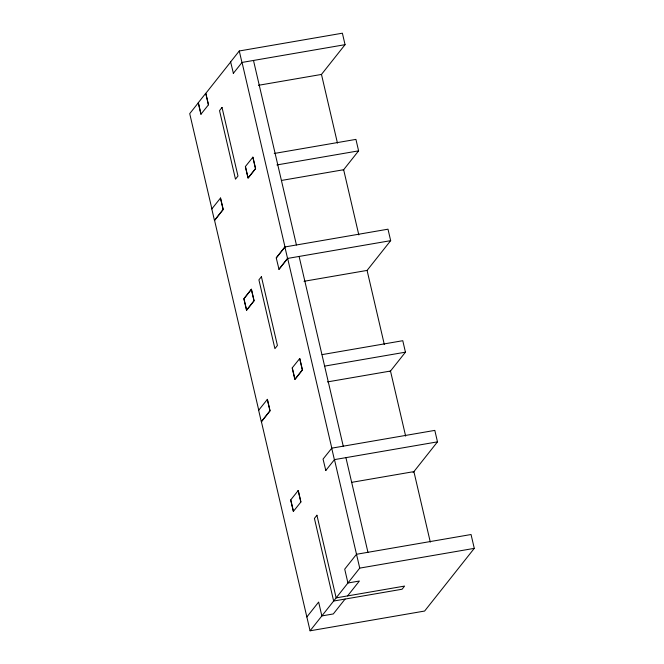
<?xml version="1.0" encoding="UTF-8"?>
<svg xmlns="http://www.w3.org/2000/svg" width="664" height="664" viewBox="0 0 664 664"><rect width="100%" height="100%" fill="white"/><g stroke="black" fill="none" stroke-linecap="round" stroke-linejoin="round"><path stroke-width="1" d="M321.334 74.609L345.056 44.671L342.383 33.2L239.281 50.979L230.624 61.901L233.396 73.355M230.732 61.885L205.832 93.317L208.496 104.787L200.918 114.241L198.254 102.771L205.724 93.334L208.396 104.804M233.296 73.372L242.053 62.433L284.989 246.95L276.34 257.864M343.213 170.274L358.601 150.852L355.929 139.39L274.257 153.467M366.943 270.597L390.664 240.658L387.992 229.188L284.881 246.966L276.232 257.889L279.004 269.335L287.661 258.421L331.809 448.15L323.053 459.09L325.825 470.544M278.905 269.352L287.553 258.437L390.664 240.658M390.058 371.599L405.447 352.177L402.774 340.707L322.131 354.609M325.725 470.56L334.482 459.621L359.73 568.118L310.071 630.8L261.417 421.723L270.065 410.808L267.401 399.338L258.645 410.269L261.317 421.74L269.966 410.825L267.293 399.354M413.124 472.61L437.485 441.859L434.812 430.388L331.709 448.167L334.374 459.637L437.485 441.859M306.851 616.956L318.637 602.074L321.857 615.918L333.303 613.943L345.089 599.061M347.587 595.907L359.382 581.025L347.936 583L344.716 569.156L356.502 554.274L471.05 534.52L474.279 548.364L424.62 611.046L310.071 630.8M345.056 44.671L241.945 62.449L239.281 50.979M258.412 85.307L321.476 74.434L337.461 143.109M276.929 164.938L358.601 150.852M281.602 180.425L343.653 169.727L358.817 234.89M304.012 281.295L367.084 270.414L384.332 344.55M324.796 366.08L405.447 352.177M327.435 381.916L390.498 371.043L405.646 436.124M351.854 482.321L413.904 471.623L430.305 542.106M359.73 568.118L474.279 548.364M253.49 60.457L296.426 244.974M299.099 256.445L343.246 446.175M345.919 457.645L367.947 552.299M284.881 246.966L287.553 258.437M252.818 157.169L255.491 168.639L248.021 178.068L245.348 166.598L252.926 157.152L255.598 168.623L248.12 178.052L245.456 166.581M299.671 358.485L302.336 369.956L294.866 379.393L292.193 367.922L299.771 358.469L302.444 369.939L294.974 379.368L292.301 367.897M298.153 490.522L300.825 501.992M201.026 114.216L198.353 102.746L189.721 113.644L211.899 208.936M290.782 499.942L293.455 511.413M220.448 198.03L223.112 209.5L214.464 220.423L211.799 208.952L220.548 198.013L223.22 209.484L214.572 220.406L258.752 410.252M222.025 107.468L219.527 110.631L235.479 179.172L237.978 176.018L222.025 107.468M251.332 289.321L243.862 298.75L246.527 310.221L254.005 300.792L251.332 289.321M251.44 289.296L243.962 298.734L246.634 310.204L254.104 300.767L251.44 289.296M261.409 276.714L258.91 279.868L274.913 348.642L277.419 345.488L261.409 276.714M298.26 490.505L290.683 499.959L293.347 511.429L300.925 501.976L298.26 490.505M316.927 515.256L314.421 518.418L333.652 601.036L402.077 589.234L404.583 586.08L336.15 597.882L316.927 515.256"/></g></svg>
